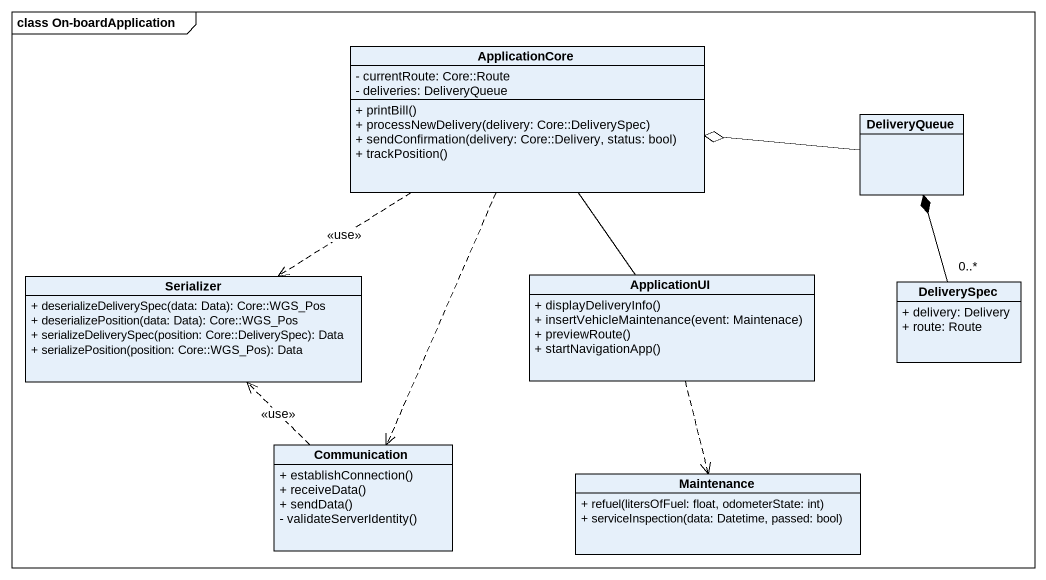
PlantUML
@startuml
mainframe class On-boardApplication
hide circle
hide empty members
skinparam classAttributeIconSize 0
class ApplicationCore {
  - currentRoute: Core::Route
  - deliveries: DeliveryQueue
  + printBill()
  + processNewDelivery(delivery: Core::DeliverySpec)
  + sendConfirmation(delivery: Core::Delivery, status: bool)
  + trackPosition()
}
class DeliveryQueue
class Serializer {
  + deserializeDeliverySpec(data: Data): Core::WGS_Pos
  + deserializePosition(data: Data): Core::WGS_Pos
  + serializeDeliverySpec(position: Core::DeliverySpec): Data
  + serializePosition(position: Core::WGS_Pos): Data
}
class ApplicationUI {
  + displayDeliveryInfo()
  + insertVehicleMaintenance(event: Maintenace)
  + previewRoute()
  + startNavigationApp()
}
class DeliverySpec {
  + delivery: Delivery
  + route: Route
}
class Communication {
  + establishConnection()
  + receiveData()
  + sendData()
  - validateServerIdentity()
}
class Maintenance {
  + refuel(litersOfFuel: float, odometerState: int)
  + serviceInspection(data: Datetime, passed: bool)
}
ApplicationCore ..> Serializer : <<use>>
ApplicationCore -- ApplicationUI
ApplicationCore ..> Communication
DeliveryQueue -left-o ApplicationCore
ApplicationUI ..> Maintenance
DeliverySpec "0..*" -up-* DeliveryQueue
Communication .up.> Serializer : <<use>>
@enduml
